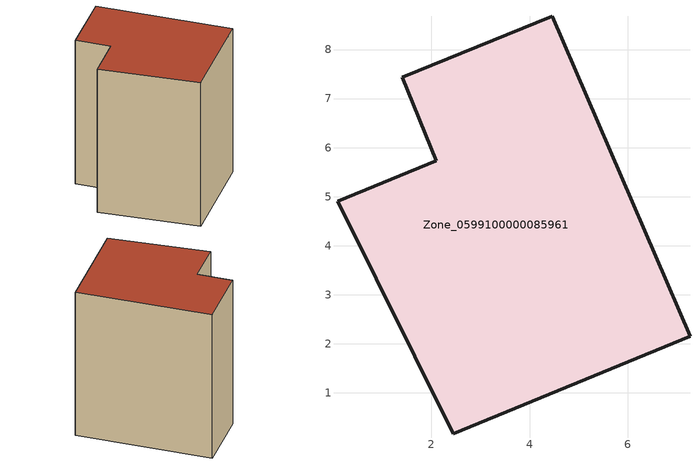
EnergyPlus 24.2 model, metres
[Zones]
Zone_0599100000085961
 floor ground (C_G): 2.44,0.17 0.08,4.91 2.1,5.73 1.4,7.43 4.46,8.68 7.27,2.15 z0
 wall outside (C_F): 0.08,4.91 2.44,0.17 7.27,2.15 4.46,8.68 1.4,7.43 2.1,5.73 0.08,4.91 z0:8.47
 roof outside (C_R): 2.44,0.17 7.27,2.15 4.46,8.68 1.4,7.43 2.1,5.73 0.08,4.91 z8.47
[BUILDING]
Pand.0599100000085961: North Axis=0; Terrain=City; Loads Convergence Tolerance Value=0.04; Temperature Convergence Tolerance Value=0.4; Solar Distribution=FullExterior; Maximum Number of Warmup Days=25; Minimum Number of Warmup Days=1
[Site:Location]
Rotterdam.The.Hague.AP_ZH_NLD Design_Conditions: Latitude=51.96; Longitude=4.45; Time Zone=1; Elevation=-4.5
[SITE:GROUNDTEMPERATURE:BUILDINGSURFACE]
18, 18, 18, 18, 18, 18, 18, 18, 18, 18, 18, 18
[MATERIAL] Thermal Absorptance=0.9; Solar Absorptance=0.7; Visible Absorptance=0.7
Name | Roughness | Thickness | Conductivity | Density | Specific Heat
G.TC.1975-1991 | MediumSmooth | 0.15 | 0.288461 | 540 | 1210
F.TC.1975-1991 | Rough | 0.3 | 0.230769 | 1920 | 840
R.TC.1975-1991 | MediumRough | 0.2 | 0.153846 | 1500 | 1000
[CONSTRUCTION]
C_G: G.TC.1975-1991
C_F: F.TC.1975-1991
C_R: R.TC.1975-1991
[ZONE]
Zone_0599100000085961: Type=1; Multiplier=1; Ceiling Height=Autocalculate; Volume=Autocalculate; Floor Area=autocalculate; Part of Total Floor Area=Yes
[ZONEINFILTRATION:DESIGNFLOWRATE]
Infil_Zone_0599100000085961: Zone or ZoneList or Space or SpaceList=Zone_0599100000085961; Schedule=AlwaysOn; Design Flow Rate Calculation Method=Flow/Area; Flow Rate per Floor Area=0.003; Constant Term Coefficient=1; Temperature Term Coefficient=0; Velocity Term Coefficient=0; Velocity Squared Term Coefficient=0
[HVACTEMPLATE:ZONE:IDEALLOADSAIRSYSTEM]
Zone_0599100000085961: Maximum Heating Supply Air Temperature=50; Minimum Cooling Supply Air Temperature=13; Maximum Heating Supply Air Humidity Ratio=0.0156; Minimum Cooling Supply Air Humidity Ratio=0.0077; Heating Limit=NoLimit; Cooling Limit=NoLimit; Dehumidification Control Type=ConstantSensibleHeatRatio; Cooling Sensible Heat Ratio=0.7; Dehumidification Setpoint=60; Humidification Control Type=None; Humidification Setpoint=30; Outdoor Air Method=None; Outdoor Air Flow Rate per Person=0.00944; Outdoor Air Flow Rate per Zone Floor Area=0; Outdoor Air Flow Rate per Zone=0; Demand Controlled Ventilation Type=None; Outdoor Air Economizer Type=NoEconomizer; Heat Recovery Type=None; Sensible Heat Recovery Effectiveness=0.7; Latent Heat Recovery Effectiveness=0.65
[ZONECONTROL:THERMOSTAT]
ThermostatControl_Zone_0599100000085961: Zone or ZoneList=Zone_0599100000085961; Control Type Schedule=DualSetpointControlType; Control 1=Thermostat_Zone_0599100000085961; Temperature Difference Between Cutout And Setpoint=0
[THERMOSTATSETPOINT:DUALSETPOINT]
Thermostat_Zone_0599100000085961: Heating Setpoint Temperature Schedule=HeatingSetpoint_Zone_0599100000085961; Cooling Setpoint Temperature Schedule=CoolingSetpoint_Zone_0599100000085961
[SCHEDULE:COMPACT]
HeatingSetpoint_Zone_0599100000085961: Through: 12/31, For: AllDays, Until: 24:00, 21
CoolingSetpoint_Zone_0599100000085961: Through: 12/31, For: AllDays, Until: 24:00, 24
DualSetpointControlType: Through: 12/31, For: AllDays, Until: 24:00, 4
AlwaysOn: Through: 12/31, For: AllDays, Until: 24:00, 1
